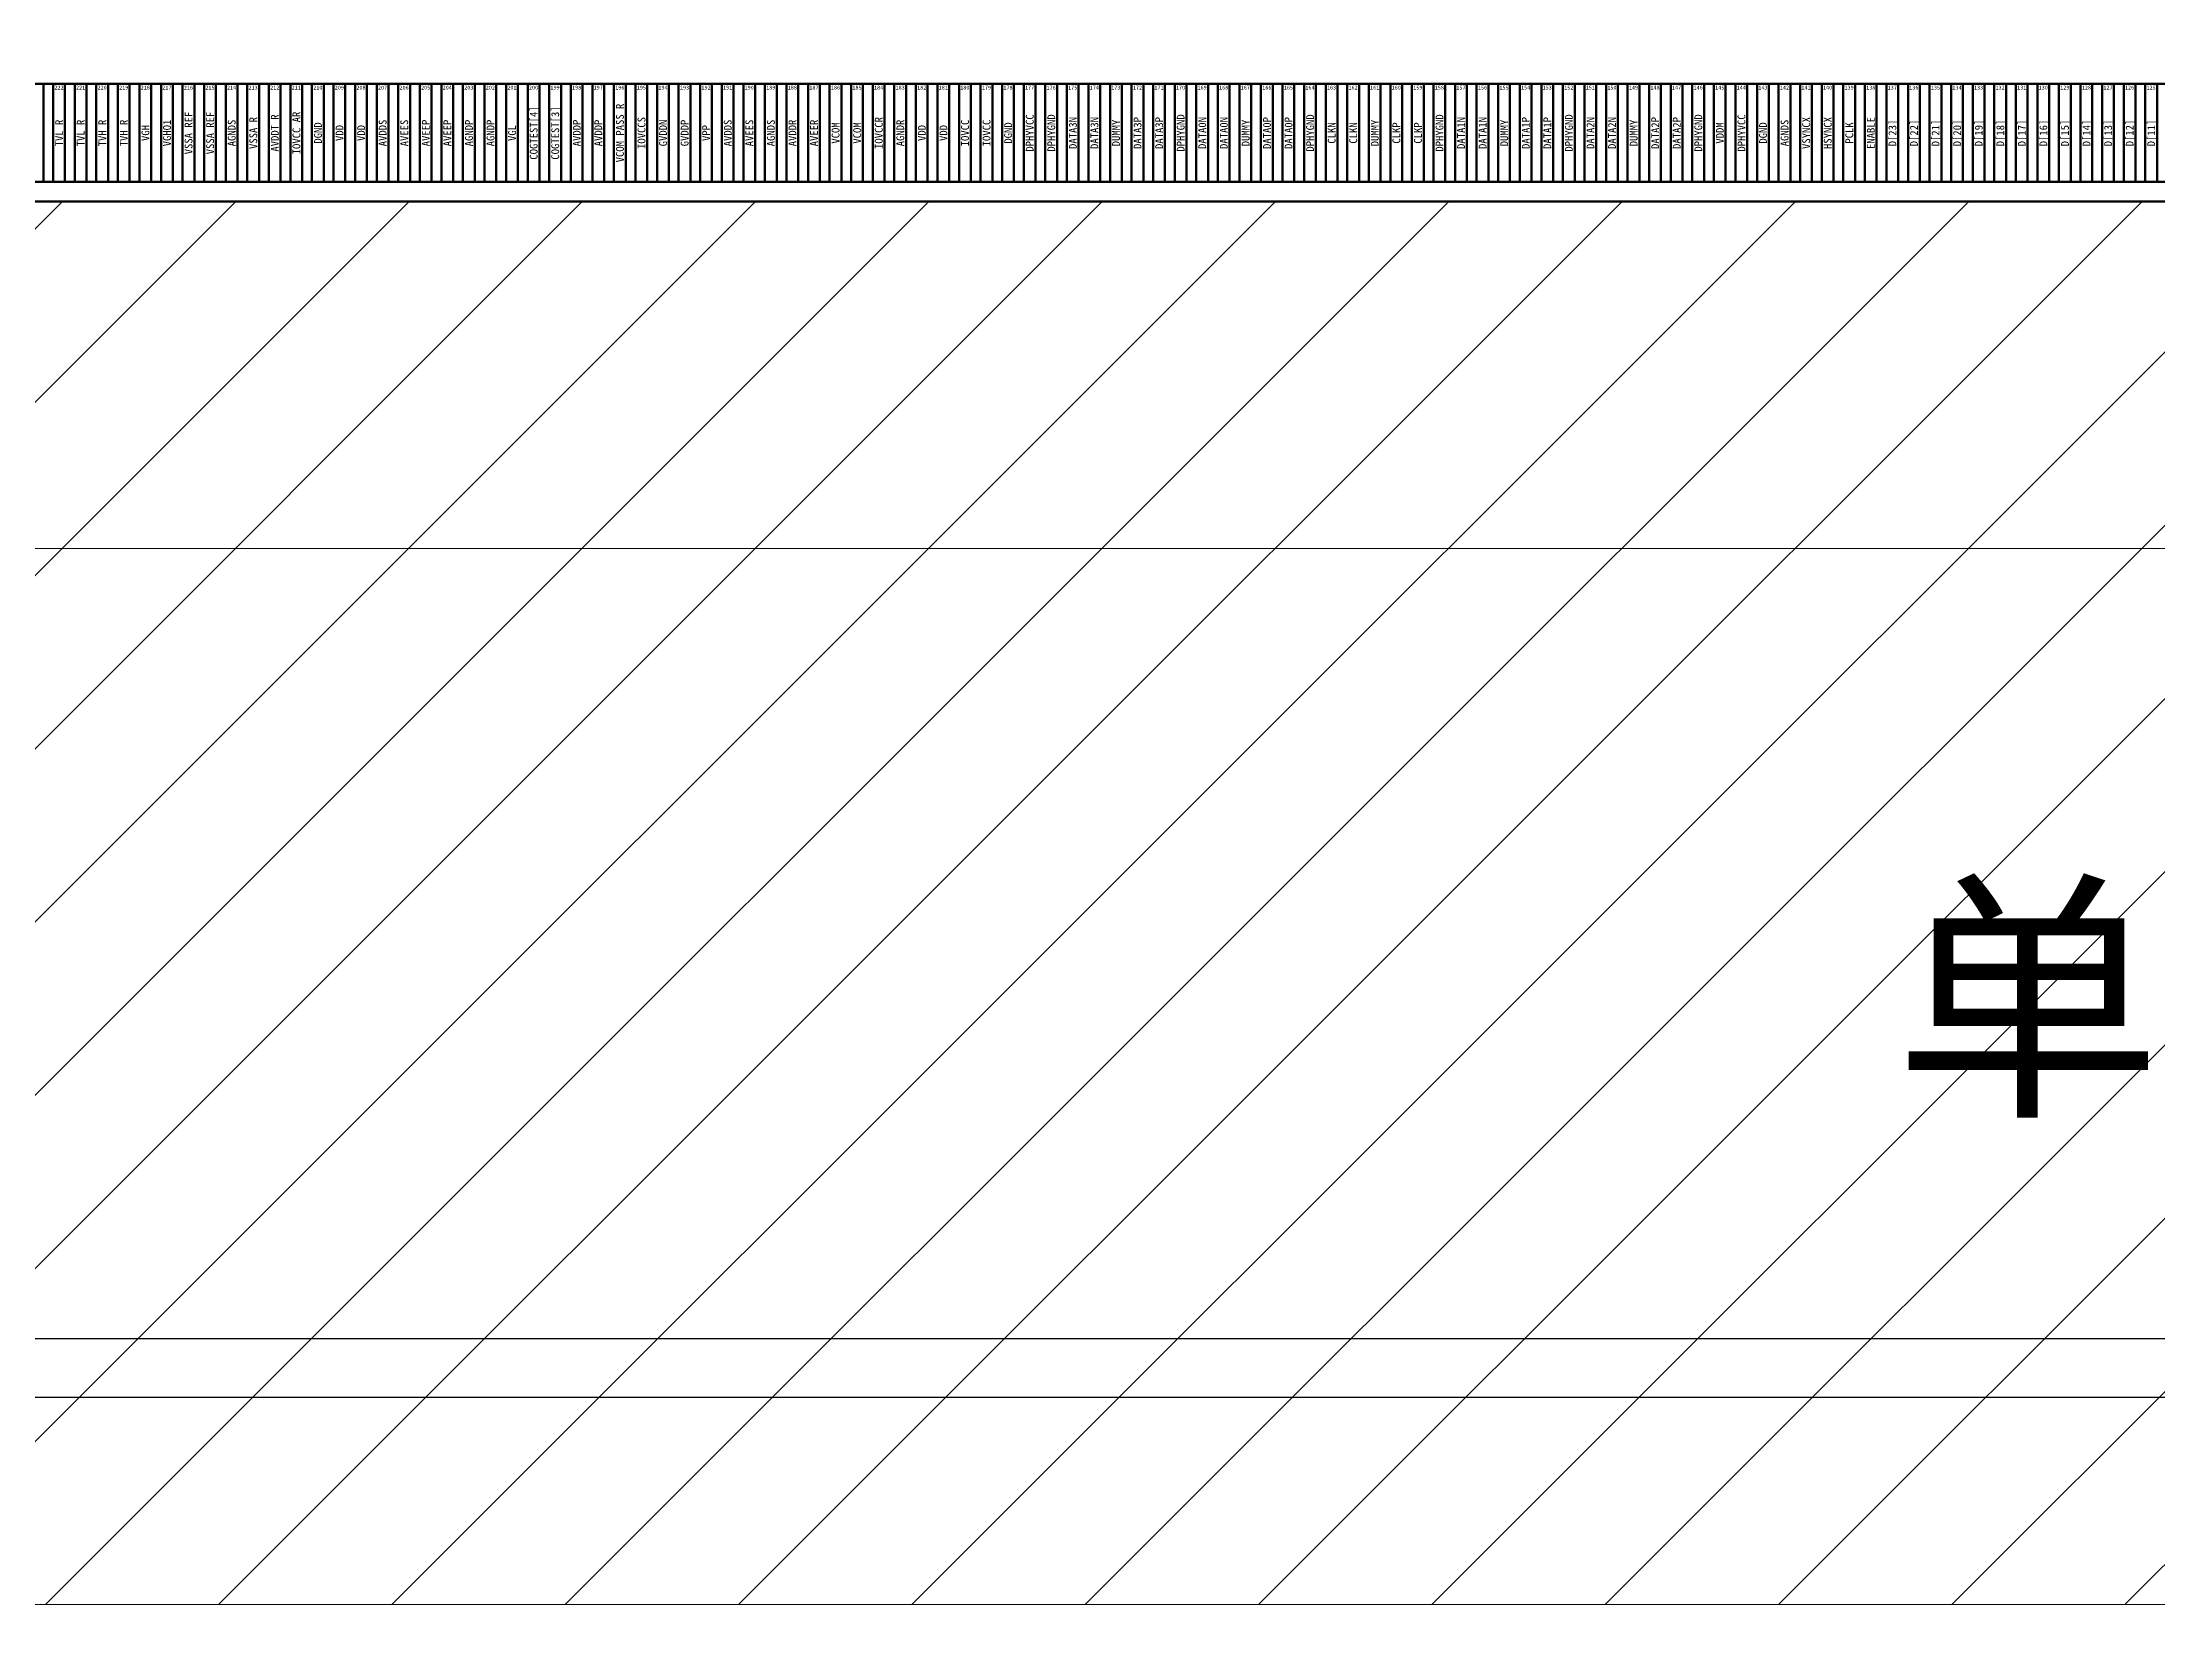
# Model space of a CAD drawing. Header units: inches. Extents: x 384 to 1427, y -468 to -47.
# Drawn here: x 1011.89 to 1022.67, y -298.89 to -290.75 of the extents above; entities that cross this region are included whole.
import ezdxf
from ezdxf.enums import TextEntityAlignment as Align

# ---------------------------------------------------------------- set-up
doc = ezdxf.new("R2010")
doc.units = ezdxf.units.IN
doc.header["$LTSCALE"] = 1.21
doc.header["$MEASUREMENT"] = 0
doc.layers.get('0').update_dxf_attribs({"linetype": 'CONTINUOUS'})
for name, color, linetype, lineweight in [('2ITO.drawing', 4, 'CONTINUOUS', 100), ('FPC', 40, 'CONTINUOUS', 20), ('LABEL.drawing', 7, 'CONTINUOUS', 100), ('TFT_line.drawing', 3, 'CONTINUOUS', 100)]:
    doc.layers.add(name, color=color, linetype=linetype, lineweight=lineweight)
for name, color, linetype in [('Cover lens', 6, 'CONTINUOUS'), ('标 注', 3, 'CONTINUOUS'), ('正保', 5, 'CONTINUOUS')]:
    doc.layers.add(name, color=color, linetype=linetype)
doc.styles.get("Standard").update_dxf_attribs({"font": 'txt', "width": 0.8})
doc.styles.add('宋', font='')
doc.styles.get('宋').set_extended_font_data('SimSun')

# ---------------------------------------------------------------- blocks, each defined once
blk = doc.blocks.new('fpc_name')
at = {"layer": 'LABEL.drawing', "color": 7, "linetype": 'Continuous', "lineweight": 100}
for s, p in [('VSSA_REF', (2.12143, 0.22667)), ('VSSA_REF', (2.23143, 0.22667)), ('IOVCC_AR', (2.67143, 0.22667)), ('COGTEST[4]', (3.88143, 0.22667)), ('COGTEST[3]', (3.99143, 0.22667)), ('VCOM_PASS_R', (4.32143, 0.22667)), ('TVL_R', (1.46143, 0.22667)), ('TVL_R', (1.57143, 0.22667)), ('TVH_R', (1.68143, 0.22667)), ('TVH_R', (1.79143, 0.22667)), ('VGH', (1.90143, 0.22667)), ('VGHO1', (2.01143, 0.22667)), ('AGNDS', (2.34143, 0.22667)), ('VSSA_R', (2.45143, 0.22667)), ('AVDDT_R', (2.56143, 0.22667)), ('DGND', (2.78143, 0.22667)), ('VDD', (2.89143, 0.22667)), ('VDD', (3.00143, 0.22667)), ('AVDDS', (3.11143, 0.22667)), ('AVEES', (3.22143, 0.22667)), ('AVEEP', (3.33143, 0.22667)), ('AVEEP', (3.44143, 0.22667)), ('AGNDP', (3.55143, 0.22667)), ('AGNDP', (3.66143, 0.22667)), ('VGL', (3.77143, 0.22667)), ('AVDDP', (4.10143, 0.22667)), ('AVDDP', (4.21143, 0.22667)), ('IOVCCS', (4.43143, 0.22667)), ('GVDDN', (4.54143, 0.22667)), ('GVDDP', (4.65143, 0.22667)), ('VPP', (4.76143, 0.22667)), ('AVDDS', (4.87143, 0.22667)), ('AVEES', (4.98143, 0.22667)), ('AGNDS', (5.09143, 0.22667)), ('AVDDR', (5.20143, 0.22667)), ('AVEER', (5.31143, 0.22667)), ('VCOM', (5.42143, 0.22667)), ('VCOM', (5.53143, 0.22667)), ('IOVCCR', (5.64143, 0.22667)), ('AGNDR', (5.75143, 0.22667)), ('VDD', (5.86143, 0.22667)), ('VDD', (5.97143, 0.22667)), ('IOVCC', (6.08143, 0.22667)), ('IOVCC', (6.19143, 0.22667)), ('DGND', (6.30143, 0.22667)), ('DPHYVCC', (6.41143, 0.22667)), ('DPHYGND', (6.52143, 0.22667)), ('DATA3N', (6.63143, 0.22667)), ('DATA3N', (6.74143, 0.22667)), ('DUMMY', (6.85126, 0.22667)), ('DATA3P', (6.96143, 0.22667)), ('DATA3P', (7.07143, 0.22667)), ('DPHYGND', (7.18143, 0.22667)), ('DATA0N', (7.29143, 0.22667)), ('DATA0N', (7.40143, 0.22667)), ('DUMMY', (7.51254, 0.22667)), ('DATA0P', (7.62143, 0.22667)), ('DATA0P', (7.73143, 0.22667)), ('DPHYGND', (7.84143, 0.22667)), ('CLKN', (7.95143, 0.22667)), ('CLKN', (8.06143, 0.22667)), ('DUMMY', (8.17123, 0.22667)), ('CLKP', (8.28143, 0.22667)), ('CLKP', (8.39143, 0.22667)), ('DPHYGND', (8.50143, 0.22667)), ('DATA1N', (8.61143, 0.22667)), ('DATA1N', (8.72143, 0.22667)), ('DUMMY', (8.83143, 0.22667)), ('DATA1P', (8.94143, 0.22667)), ('DATA1P', (9.05143, 0.22667)), ('DPHYGND', (9.16143, 0.22667)), ('DATA2N', (9.27143, 0.22667)), ('DATA2N', (9.38143, 0.22667)), ('DUMMY', (9.49143, 0.22667)), ('DATA2P', (9.60143, 0.22667)), ('DATA2P', (9.71143, 0.22667)), ('DPHYGND', (9.82143, 0.22667)), ('VDDM', (9.93143, 0.22667)), ('DPHYVCC', (10.04143, 0.22667)), ('DGND', (10.15143, 0.22667)), ('AGNDS', (10.26143, 0.22667)), ('VSYNCX', (10.37143, 0.22667)), ('HSYNCX', (10.48143, 0.22667)), ('PCLK', (10.59143, 0.22667)), ('ENABLE', (10.70143, 0.22667)), ('D[23]', (10.81143, 0.22667)), ('D[22]', (10.92143, 0.22667)), ('D[21]', (11.03143, 0.22667)), ('D[20]', (11.14143, 0.22667)), ('D[19]', (11.25143, 0.22667)), ('D[18]', (11.36143, 0.22667)), ('D[17]', (11.47143, 0.22667)), ('D[16]', (11.58143, 0.22667)), ('D[15]', (11.69143, 0.22667)), ('D[14]', (11.80143, 0.22667)), ('D[13]', (11.91143, 0.22667)), ('D[12]', (12.02143, 0.22667)), ('D[11]', (12.13143, 0.22667))]:
    blk.add_text(s, height=0.04, rotation=90, dxfattribs=at).set_placement(p, align=Align.MIDDLE_CENTER)
blk = doc.blocks.new('fpc_pin')
at = {"layer": 'TFT_line.drawing', "color": 3, "linetype": 'Continuous', "lineweight": 100}
blk.add_lwpolyline([(0, 0), (0.06, 0), (0.06, 0.5), (0, 0.5)], close=True, dxfattribs=at)
blk = doc.blocks.new('fpc_all')
at = {"layer": 'TFT_line.drawing', "color": 3, "linetype": 'Continuous', "lineweight": 100}
blk.add_lwpolyline([(-0.73658, 0), (26.54342, 0), (26.54342, 0.5), (-0.73658, 0.5)], close=True, dxfattribs=at)
at = {"color": 1, "linetype": 'Continuous', "lineweight": 100, "row_count": 1, "column_count": 221, "row_spacing": 0.4, "column_spacing": 0.11}
blk.add_blockref('fpc_pin', (0.77342, 0), dxfattribs=at)
at = {"color": 1, "linetype": 'Continuous', "lineweight": 100}
blk.add_blockref('fpc_name', (0.00249, 0.02333), dxfattribs=at)
at = {"layer": 'LABEL.drawing', "color": 7, "linetype": 'Continuous', "lineweight": 100}
for s, p in [('222', (1.46322, 0.4818)), ('221', (1.57322, 0.4818)), ('220', (1.68322, 0.4818)), ('219', (1.79322, 0.4818)), ('218', (1.90322, 0.4818)), ('217', (2.01322, 0.4818)), ('216', (2.12322, 0.4818)), ('215', (2.23322, 0.4818)), ('214', (2.34322, 0.4818)), ('213', (2.45322, 0.4818)), ('212', (2.56322, 0.4818)), ('211', (2.67322, 0.4818)), ('210', (2.78322, 0.4818)), ('209', (2.89322, 0.4818)), ('208', (3.00322, 0.4818)), ('207', (3.11322, 0.4818)), ('206', (3.22322, 0.4818)), ('205', (3.33322, 0.4818)), ('204', (3.44322, 0.4818)), ('203', (3.55322, 0.4818)), ('202', (3.66322, 0.4818)), ('201', (3.77322, 0.4818)), ('200', (3.88322, 0.4818)), ('199', (3.99322, 0.4818)), ('198', (4.10322, 0.4818)), ('197', (4.21322, 0.4818)), ('196', (4.32322, 0.4818)), ('195', (4.43322, 0.4818)), ('194', (4.54322, 0.4818)), ('193', (4.65322, 0.4818)), ('192', (4.76322, 0.4818)), ('191', (4.87322, 0.4818)), ('190', (4.98322, 0.4818)), ('189', (5.09322, 0.4818)), ('188', (5.20322, 0.4818)), ('187', (5.31322, 0.4818)), ('186', (5.42322, 0.4818)), ('185', (5.53322, 0.4818)), ('184', (5.64322, 0.4818)), ('183', (5.75322, 0.4818)), ('182', (5.86322, 0.4818)), ('181', (5.97322, 0.4818)), ('180', (6.08322, 0.4818)), ('179', (6.19322, 0.4818)), ('178', (6.30322, 0.4818)), ('177', (6.41322, 0.4818)), ('176', (6.52322, 0.4818)), ('175', (6.63322, 0.4818)), ('174', (6.74322, 0.4818)), ('173', (6.85322, 0.4818)), ('172', (6.96322, 0.4818)), ('171', (7.07322, 0.4818)), ('170', (7.18322, 0.4818)), ('169', (7.29322, 0.4818)), ('168', (7.40322, 0.4818)), ('167', (7.51322, 0.4818)), ('166', (7.62322, 0.4818)), ('165', (7.73322, 0.4818)), ('164', (7.84322, 0.4818)), ('163', (7.95322, 0.4818)), ('162', (8.06322, 0.4818)), ('161', (8.17322, 0.4818)), ('160', (8.28322, 0.4818)), ('159', (8.39322, 0.4818)), ('158', (8.50322, 0.4818)), ('157', (8.61322, 0.4818)), ('156', (8.72322, 0.4818)), ('155', (8.83322, 0.4818)), ('154', (8.94322, 0.4818)), ('153', (9.05322, 0.4818)), ('152', (9.16322, 0.4818)), ('151', (9.27322, 0.4818)), ('150', (9.38322, 0.4818)), ('149', (9.49322, 0.4818)), ('148', (9.60322, 0.4818)), ('147', (9.71322, 0.4818)), ('146', (9.82322, 0.4818)), ('145', (9.93322, 0.4818)), ('144', (10.04322, 0.4818)), ('143', (10.15322, 0.4818)), ('142', (10.26322, 0.4818)), ('141', (10.37322, 0.4818)), ('140', (10.48322, 0.4818)), ('139', (10.59322, 0.4818)), ('138', (10.70322, 0.4818)), ('137', (10.81322, 0.4818)), ('136', (10.92322, 0.4818)), ('135', (11.03322, 0.4818)), ('134', (11.14322, 0.4818)), ('133', (11.25322, 0.4818)), ('132', (11.36322, 0.4818)), ('131', (11.47322, 0.4818)), ('130', (11.58322, 0.4818)), ('129', (11.69322, 0.4818)), ('128', (11.80322, 0.4818)), ('127', (11.91322, 0.4818)), ('126', (12.02322, 0.4818)), ('125', (12.13322, 0.4818))]:
    blk.add_text(s, height=0.02, dxfattribs=at).set_placement(p, align=Align.MIDDLE_CENTER)
blk = doc.blocks.new('zw$7216')
at = {"layer": '2ITO.drawing', "linetype": 'Continuous', "lineweight": 100}
blk.add_lwpolyline([(-28.98, -50.8), (28.98, -50.8), (28.98, 47.7), (-28.98, 47.7)], close=True, dxfattribs=at)
blk.add_blockref('fpc_all', (-12.903, -50.7), dxfattribs=at)

msp = doc.modelspace()

# ---------------------------------------------------------------- hatches: boundary and pattern name
at = {"layer": '标 注', "lineweight": 5}
h = msp.add_hatch(dxfattribs=at)
h.set_pattern_fill('ANSI31', color=0, scale=5)
h.set_pattern_definition([(45, (183.03014, -28.92456), (-0.44194174, 0.44194174), [])])
h.paths.add_polyline_path([(1037.3466, -298.721), (1037.3466, -293.833), (1009.4466, -293.833), (1009.4466, -298.221, -0.4142136), (1008.9466, -298.721)])
h.paths.add_polyline_path([(1037.3466, -293.833), (1037.3466, -291.563), (1009.4466, -291.563), (1009.4466, -293.833)])
h.paths.add_polyline_path([(1021.0135, -296.752), (1025.7802, -296.752), (1025.7802, -294.8298), (1021.0135, -294.8298)], flags=24)

# ---------------------------------------------------------------- linework, layer by layer
at = {"layer": 'Cover lens', "linetype": 'Continuous'}
msp.add_lwpolyline([(992.0104, -297.663), (1054.8104, -297.663, 0.4142136), (1056.8104, -295.663), (1056.8104, -185.263, 0.4142136), (1054.8104, -183.263), (992.0104, -183.263, 0.4142136), (990.0104, -185.263), (990.0104, -295.663, 0.4142136)], format="xyb", close=True, dxfattribs=at)
at = {"layer": 'FPC', "color": 0, "lineweight": 5}
msp.add_line((1001.4078, -293.333), (1045.4129, -293.333), dxfattribs=at)
at = {"layer": '标 注', "color": 0, "lineweight": 5}
msp.add_line((1008.9466, -298.721), (1037.3466, -298.721), dxfattribs=at)
at = {"layer": '标 注', "color": 30, "lineweight": 5}
msp.add_lwpolyline([(1036.8466, -318.223), (968.8845, -318.223, -0.4142136), (968.6845, -318.023), (968.6845, -302.923, -0.4142136), (968.8845, -302.723), (998.6754, -302.723, 0.2771023), (999.558, -302.1932), (1001.1256, -299.2508, -0.2771023), (1002.0081, -298.721), (1008.9466, -298.721, 0.4142136), (1009.4466, -298.221), (1009.4466, -290.963), (1037.3466, -290.963), (1037.3466, -317.723, -0.4142136)], format="xyb", close=True, dxfattribs=at)
at = {"layer": '正保', "color": 1}
msp.add_lwpolyline([(1053.0547, -297.363), (1054.8104, -297.363, 0.4142136), (1056.5104, -295.663), (1056.5104, -185.263, 0.4142136), (1054.8104, -183.563), (992.0104, -183.563, 0.4142136), (990.3104, -185.263), (990.3104, -295.663, 0.4142136), (992.0104, -297.363), (1047.0547, -297.363, -0.4142136), (1047.5547, -297.863), (1047.5547, -301.363), (1052.5547, -301.363), (1052.5547, -297.863, -0.4142136)], format="xyb", close=True, dxfattribs=at)
at = {"layer": '正保'}
msp.add_lwpolyline([(1053.0547, -297.363), (1054.8104, -297.363, 0.4142136), (1056.5104, -295.663), (1056.5104, -185.263, 0.4142136), (1054.8104, -183.563), (992.0104, -183.563, 0.4142136), (990.3104, -185.263), (990.3104, -295.663, 0.4142136), (992.0104, -297.363), (1047.0547, -297.363, -0.4142136), (1047.5547, -297.863), (1047.5547, -303.363), (1052.5547, -303.363), (1052.5547, -297.863, -0.4142136)], format="xyb", close=True, dxfattribs=at)

# ---------------------------------------------------------------- block references
at = {"layer": '标 注', "color": 5}
msp.add_blockref('zw$7216', (1023.4104, -240.763), dxfattribs=at)

# ---------------------------------------------------------------- texts
at = {"color": 30, "lineweight": 5, "insert": (1021.3302, -295.1298), "char_height": 1, "width": 8.848786, "attachment_point": 1, "style": '宋'}
msp.add_mtext('{\\C3;单层区}', dxfattribs=at)

doc.saveas('drawing.dxf')
